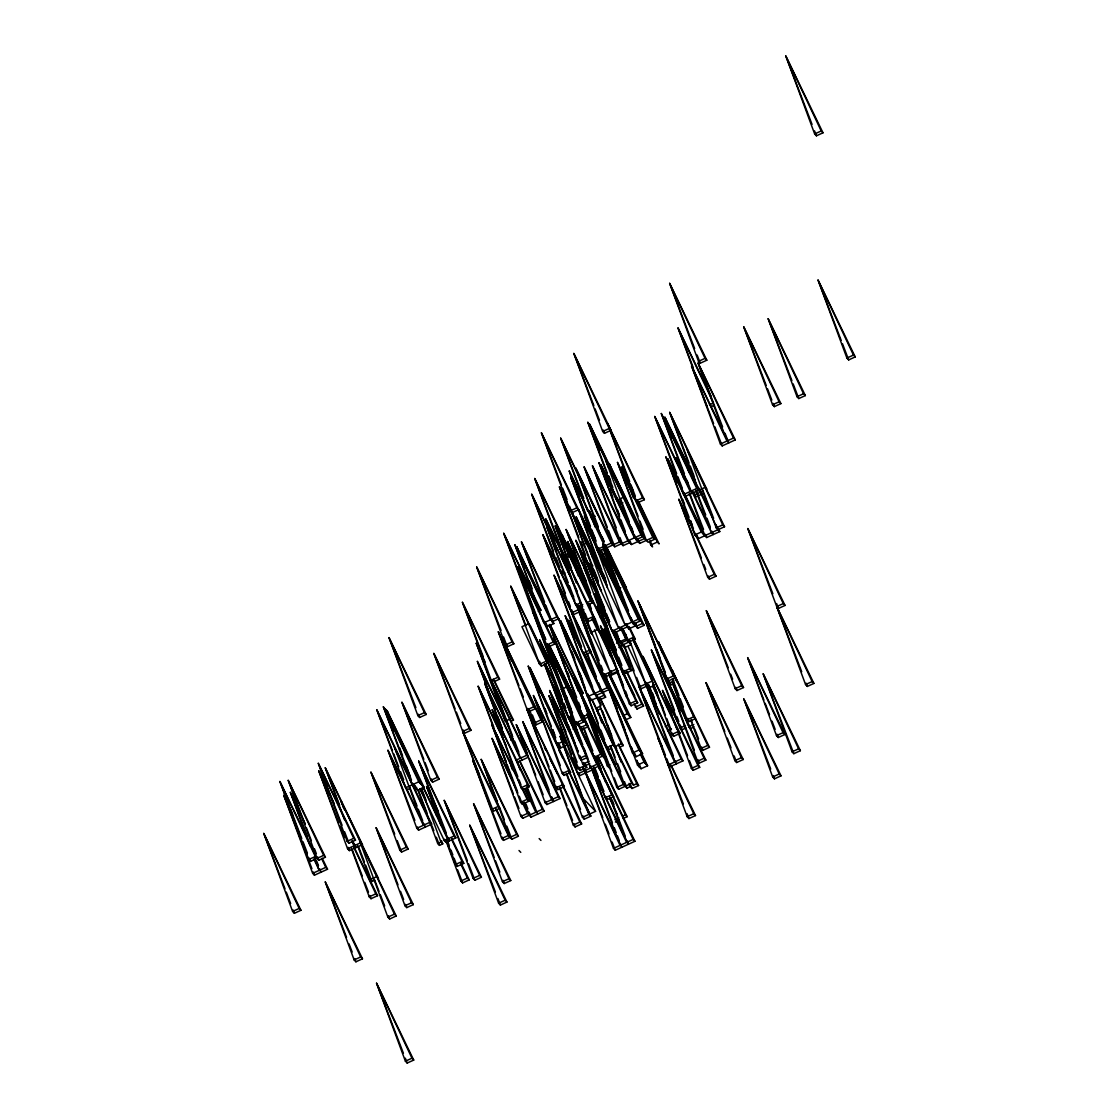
<?xml version="1.0" encoding="UTF-8"?>
<svg xmlns="http://www.w3.org/2000/svg" width="1119" height="1119" viewBox="0 0 1119 1119"><rect width="100%" height="100%" fill="white"/><g stroke="black" fill="none" stroke-linecap="round" stroke-linejoin="round"><path stroke-width="1.5" d="M814.66 133.944L821.206 130.965L822.997 132.811L816.436 135.805L814.66 133.944L785.79 55.95L822.997 132.811M698.494 361.353L705.04 358.36L706.83 360.22L700.27 363.199L698.494 361.353L669.638 283.345L706.83 360.22M602.693 431.444L609.254 428.465L611.03 430.311L604.484 433.305L602.693 431.444L573.837 353.45L611.03 430.311M709.488 404.77L713.432 402.98L678.016 327.965L706.872 405.959M711.278 406.617L713.894 405.428M846.901 358.052L853.461 355.073L855.238 356.919L848.692 359.912L846.901 358.052L818.045 280.058L855.238 356.919M772.558 404.756L779.118 401.777L780.894 403.623L774.348 406.617L772.558 404.756L743.701 326.762L780.894 403.623M797.022 396.713L803.568 393.72L805.358 395.58L798.798 398.56L797.022 396.713L768.152 318.705L805.358 395.58M615.8 586.566L541.414 432.829L570.27 510.837L576.831 507.844L578.607 509.704L631.731 622.22L602.861 544.226L640.068 621.087L633.508 624.066L596.315 547.205L625.171 625.199L571.473 511.663M720.412 444.033L733.518 438.061L735.295 439.921L722.189 445.894L720.412 444.033L691.556 366.039L728.749 442.9L725.07 433.319M570.27 510.837L572.061 512.684L578.607 509.704L601.742 569.991M595.266 438.844L589.629 424.185L625.045 499.2L587.853 422.325L616.709 500.333L623.269 497.34L626.836 501.046L589.629 424.185L596.245 442.061M590.846 515.565L593.462 514.362M616.709 500.333L620.276 504.04L622.905 502.837M591.322 518.013L595.252 516.223M636.054 500.836L642.614 497.857L644.39 499.703L637.844 502.697L636.054 500.836L609.002 427.71M686.954 480.317L691.962 493.353L654.755 416.478L683.625 494.486L696.731 488.513L702.075 494.066L695.514 497.06L692.535 491.954M683.625 494.486L685.401 496.332L705.054 487.38L706.844 489.227L669.652 412.365L698.508 490.36L661.315 413.498L690.171 491.493L654.755 416.478L676.645 473.519M693.738 495.199L702.914 491.017M565.375 558.353L571.921 555.374L570.144 553.513L563.584 556.507L534.728 478.498L588.79 590.175M601.854 558.843L598.092 549.051L611.198 543.093L614.765 546.785L640.977 534.854L642.754 536.7L636.207 539.694L599.015 462.818L627.871 540.827L592.455 465.812L621.311 543.806L584.118 466.945L612.988 544.939L575.781 468.078L604.652 546.072L569.235 471.057L604.106 565.305M601.435 590.832L583.209 553.178L612.079 631.172L613.855 633.032L626.962 627.06L625.759 623.815L628.738 628.906L635.298 625.927L633.508 624.066L598.092 549.051L599.882 550.912L619.534 541.96L623.101 545.652L629.647 542.673L631.438 544.519L644.544 538.561L648.097 542.253L654.657 539.274L617.464 462.413L646.32 540.407L609.128 463.546L613.338 474.918M554.506 541.316L531.735 494.262L560.591 572.257L563.221 571.068M602.414 554.534L606.344 552.744M560.591 572.257L562.381 574.117L564.997 572.914M566.997 502.599L559.402 486.905L588.258 564.913L590.888 563.71M608.61 485.8L600.791 464.679L636.207 539.694L639.76 543.386L652.867 537.428L654.657 539.274M588.258 564.913L590.049 566.76L592.664 565.571M649.566 541.792L650.768 545.037L657.329 542.058L659.105 543.904L638.613 501.55M682.618 491.479L665.917 456.972L694.773 534.98L701.333 531.987L706.676 537.54L719.783 531.581L718.258 528.434M724.553 526.741L687.36 449.866L716.216 527.874L722.762 524.881L724.553 526.741L698.34 538.673L694.773 534.98M538.295 611.38L540.911 610.177L503.718 533.315L590.3 767.312L592.077 769.173L598.637 766.179L596.847 764.333L577.67 723.699M571.166 577.278L546.883 527.077L575.739 605.071L580.985 602.693M575.739 605.071L577.516 606.932L582.761 604.54M586.692 602.749L590.622 600.959L592.413 602.805L588.482 604.596M581.894 650.251L565.193 615.744L594.063 693.738L558.647 618.723L556.856 616.877L543.764 622.835L538.952 609.841M603.071 548.338L618.108 588.958L620.723 587.769M545.834 605.407L552.087 621.702L558.647 618.723L584.915 687.164M581.866 613.478L578.299 609.771L571.753 612.75L573.627 617.646M529.581 709.922L534.392 722.916L536.169 724.776L542.729 721.783L540.939 719.937L505.522 644.922L512.082 641.928L513.859 643.789L507.313 646.768L505.522 644.922L509.285 654.699M545.54 624.696L544.338 621.451L547.317 626.542L553.877 623.563L552.352 620.43M605.911 683.345L571.753 612.75L573.529 614.611L584.006 609.827M619.045 593.853L621.674 592.664L618.108 588.958M596.273 606.904L601.518 604.512L603.295 606.372L585.601 568.858L589.797 580.229M596.749 609.351L599.364 608.163M586.524 619.674L593.07 616.695L594.86 618.541L588.3 621.535L586.524 619.674L557.654 541.68L594.86 618.541M600.33 617.716L602.945 616.527L599.266 608.708M554.982 643.915L517.789 567.053L575.516 723.042L577.292 724.902L583.852 721.909L582.062 720.063L546.645 645.048L553.206 642.068L554.982 643.915L548.436 646.894L546.645 645.048L564.787 692.311M707.712 577.32L714.272 574.327L716.048 576.187L709.502 579.166L707.712 577.32L678.855 499.326L690.241 522.853M580.439 605.029L590.664 632.655L597.224 629.661L600.777 633.368L607.337 630.389L570.144 553.513L578.551 576.271M494.36 681.555L499.606 679.163L497.815 677.317L491.269 680.296L512.18 734.819L477.393 661.399L495.423 710.159M592.93 618.961L599.001 631.522L605.547 628.528L607.337 630.389M417.863 715.614L424.423 712.635L426.199 714.481L419.653 717.475L417.863 715.614L389.006 637.62L426.199 714.481M612.079 631.172L638.278 619.227L640.068 621.087M546.184 661.245L539.638 664.238L521.93 626.724L528.49 623.745L530.266 625.591L547.974 663.105L541.414 666.085L539.638 664.238L510.782 586.23L547.974 663.105L546.184 661.245L510.782 586.23L525.79 625.339M635.816 626.472L642.362 623.479L644.152 625.339L637.592 628.318L634.613 623.213M582.901 653.244L589.447 650.265L591.238 652.111L584.678 655.091L582.901 653.244L554.045 575.25L591.238 652.111M616.611 643.215L625.773 639.033L631.13 644.6L624.57 647.579L621.535 642.474L622.793 645.733L618.863 647.523M620.416 643.257L633.522 637.284L635.298 639.145L622.206 645.117L620.416 643.257L618.611 638.389M462.72 731.434L469.267 728.441L471.043 730.301L464.497 733.281L462.72 731.434L493.353 811.275L499.913 808.296L462.72 731.434L498.123 806.449L499.913 808.296L504.333 819.668M582.705 744.722L561.444 689.318L567.99 686.325L569.767 688.185M535.497 708.649L498.305 631.787L556.031 787.79L557.808 789.636L564.354 786.657L562.577 784.797L527.161 709.782L533.721 706.802L535.497 708.649L528.951 711.642L527.161 709.782L549.051 766.823M628.612 740.177L603.603 674.995L616.709 669.022L593.098 619.017M510.865 721.335L513.495 720.132L511.705 718.286L505.159 721.265L476.288 643.271L480.848 652.685M578.271 606.75L632.459 752.989L636.026 756.696L642.586 753.716L639.019 750.01L603.603 674.995L605.379 676.841L618.485 670.868M611.044 675.386L617.604 672.393M623.227 671.666L629.773 668.686L631.564 670.533L625.003 673.526L623.227 671.666L594.371 593.671L611.072 628.179M580.705 694.577L583.321 693.388L549.933 624.36L581.544 691.542L583.321 693.388M785.048 605.435L747.842 528.56L805.568 684.562L807.359 686.423L813.905 683.429L812.128 681.583L776.712 606.568L783.258 603.575L785.048 605.435L778.488 608.414L776.712 606.568L801.722 671.75M558.647 618.723L587.503 696.717L609.785 686.576M534.392 722.916L540.939 719.937M535.945 601.714L514.894 544.841L550.31 619.856L521.454 541.862L595.84 695.584L608.946 689.612L607.687 686.353M587.503 696.717L591.07 700.424L597.616 697.445L596.105 694.312M510.18 737.617L512.796 736.414M597.294 698.34L603.84 695.361L605.617 697.207L599.071 700.2L596.091 695.095M410.967 780.391L376.809 709.796L405.665 787.79L418.772 781.817L424.115 787.384L417.569 790.364L412.491 783.524M510.656 740.065L513.271 738.862M410.072 788.447L407.456 789.65L405.665 787.79M430.815 780.293L437.375 777.313L439.152 779.16L432.605 782.153L430.815 780.293L401.959 702.298L439.152 779.16M554.758 671.218L539.582 639.844L568.438 717.839L572.368 716.048M665.483 755.409L639.215 686.968L652.321 680.995L632.403 638.795M568.438 717.839L570.228 719.699L572.844 718.496M595.616 708.355L600.861 705.963L597.182 698.158M629.535 640.096L674.631 761.969L639.215 686.968L641.005 688.814L647.551 685.835L649.342 687.681L654.573 685.29M567.081 684.143L565.878 680.898L582.985 716.775L589.545 713.796M597.406 710.201L601.337 708.411M666.784 678.967L673.344 675.988L675.121 677.834L668.575 680.828L666.784 678.967L637.928 600.973L677.023 682.114M583.251 715.489L584.775 718.636L588.706 716.845M575.516 723.042L582.062 720.063M694.326 750.066L668.686 683.247L673.932 680.856M573.026 729.126L575.656 727.937L571.222 718.552M629.382 703.893L635.928 700.914L637.704 702.76L631.158 705.753L629.382 703.893L600.511 625.899L637.704 702.76M655.468 645.985L639.83 605.253L697.557 761.256L699.333 763.102L705.879 760.123L704.103 758.262L668.686 683.247L670.477 685.108L674.407 683.317M580.034 727.756L586.594 724.762L588.37 726.623L581.824 729.602L580.034 727.756L578.229 722.874M574.816 730.987L577.432 729.784M509.649 763.074L512.264 761.885M516.195 760.095L526.685 755.311L528.462 757.171L516.67 762.543M635.228 707.152L641.788 704.159L643.565 706.019L637.019 708.998L634.025 703.893M557.108 744.163L563.668 741.184L567.235 744.89L560.675 747.87L557.108 744.163L528.252 666.169L565.445 743.03L530.028 668.029L536.043 684.268M347.17 841.32L353.73 838.341L355.506 840.187L348.96 843.18L347.17 841.32L318.314 763.326L355.506 840.187M623.325 715.573L627.255 713.782L630.822 717.489L625.577 719.881M308.76 859.49L315.306 856.511L318.873 860.217L325.433 857.224L288.226 780.363L317.097 858.357L279.904 781.496L308.76 859.49L310.536 861.35L323.643 855.378L325.433 857.224M347.575 848.761L360.668 842.789L362.458 844.635L349.352 850.608L347.575 848.761L318.705 770.753L327.811 789.58M312.663 873.352L325.769 867.379L327.545 869.225L314.439 875.198L312.663 873.352L283.806 795.343L288.352 804.757M416.827 828.284L429.934 822.311L431.71 824.171L418.604 830.144L416.827 828.284L387.957 750.289L425.164 827.151L423.905 823.892M579.6 758.332L586.146 755.353L550.73 680.338L579.6 758.332L581.376 760.179L586.622 757.801M735.197 688.675L741.743 685.695L743.534 687.542L736.973 690.535L735.197 688.675L706.327 610.68L743.534 687.542M581.432 677.554L578.467 671.4L606.582 747.856L613.128 744.876L616.695 748.583M521.048 787.79L527.595 784.797L529.371 786.657L522.825 789.636L521.048 787.79L492.178 709.782L529.371 786.657M606.582 747.856L608.358 749.716L610.988 748.527M619.968 747.086L623.241 745.59L621.465 743.743L614.918 746.723L599.882 706.103M583.321 728.021L594.147 757.269L600.693 754.29L604.26 757.997M579.712 756.052L582.719 764.179L589.279 761.2M665.301 726.469L669.232 724.678M562.298 773.523L568.844 770.543L570.62 772.39L564.074 775.383L562.298 773.523L533.427 695.528L570.62 772.39M594.147 757.269L595.923 759.13L602.484 756.136L586.846 713.894M578.467 768.557L585.027 765.578L586.804 767.424L580.243 770.418L578.467 768.557L549.611 690.563L570.858 734.484M399.805 850.188L406.365 847.195L408.141 849.055L401.595 852.035L399.805 850.188L370.948 772.18L408.141 849.055M582.719 764.179L584.51 766.039L589.741 763.648M687.178 719.727L693.738 716.733L695.514 718.594L688.968 721.573L687.178 719.727L672.155 679.093M471.043 730.301L433.85 653.426L491.577 809.429L498.123 806.449M667.553 730.777L671.484 728.973M590.3 767.312L596.847 764.333M577.866 773.83L590.972 767.858L592.762 769.718L579.656 775.691L577.866 773.83L549.009 695.836L560.395 719.363M674.142 697.011L651.37 649.957L680.226 727.951L685.471 725.56M520.559 802.351L527.119 799.358L528.895 801.218L522.349 804.197L520.559 802.351L491.703 724.343L517.51 777.677M671.806 734.47L678.352 731.49L680.142 733.337L673.582 736.33L671.806 734.47L642.949 656.475L680.142 733.337M680.226 727.951L682.017 729.798L685.947 728.007M693.808 724.427L688.563 726.818L690.339 728.665L694.27 726.874M556.031 787.79L562.577 784.797M632.459 752.989L639.019 750.01M578.425 691.136L573.613 678.142L615.646 764.781L613.869 762.934L578.453 687.919L607.323 765.914L609.939 764.725M437.697 843.516L440.97 842.02L442.76 843.866L439.487 845.363L437.697 843.516L417.863 789.888M444.257 840.523L454.076 836.047L455.867 837.893L446.033 842.383L444.257 840.523L419.905 788.951M292.618 911.425L299.179 908.446L300.955 910.293L294.395 913.286L292.618 911.425L263.762 833.431L300.955 910.293M357.534 845.502L370.165 879.632L376.711 876.639L378.502 878.499L341.309 801.624L343.701 808.128M370.165 879.632L371.942 881.478L374.571 880.289M545.135 802.673L558.241 796.7L560.018 798.546L546.911 804.519L545.135 802.673L516.279 724.678L549.667 793.693M805.568 684.562L812.128 681.583M514.083 783.887L492.066 738.4L520.936 816.394L527.483 813.415L531.049 817.122L544.156 811.149L519.859 760.948M637.494 765.046L644.054 762.053L647.607 765.76L641.061 768.753L637.494 765.046L608.638 687.038L617.394 709.852M520.936 816.394L522.713 818.255L542.365 809.289L544.156 811.149M369.242 896.837L375.788 893.857L377.565 895.704L371.018 898.697L369.242 896.837L351.198 848.09M475.897 766.781L472.861 760.514L501.732 838.509L508.278 835.515L511.845 839.222L518.391 836.243L481.198 759.381L510.054 837.376L496.402 809.135M701.165 748.415L707.726 745.436L709.502 747.282L702.956 750.276L701.165 748.415L690.955 720.79M610.149 745.674L625.171 786.293L587.979 709.432L616.849 787.426L623.395 784.447L626.962 788.154L630.235 786.657L632.011 788.503L638.571 785.524L618.485 744.009M682.968 760.836L681.191 758.99L668.085 764.962L669.861 766.809L682.968 760.836L645.775 683.975L673.288 755.675M501.732 838.509L503.508 840.355L516.614 834.382L518.391 836.243M616.849 787.426L618.625 789.287L631.731 783.314L633.508 785.16L636.781 783.664L638.571 785.524M455.475 864.511L462.021 861.532L463.798 863.378L457.251 866.372L455.475 864.511L446.453 840.145M605.295 797.763L611.855 794.784L613.632 796.63L607.085 799.609L605.295 797.763L593.881 766.893M697.557 761.256L704.103 758.262M582.467 817.318L595.574 811.345L560.157 736.33L582.579 797.819L590.804 816.185L584.258 819.164L582.467 817.318L566.242 773.439M691.388 768.445L697.934 765.452L699.711 767.312L693.165 770.292L691.388 768.445L678.156 732.693M573.306 825.067L579.852 822.073L581.642 823.934L575.082 826.913L573.306 825.067L559.472 787.692M776.502 735.645L783.062 732.665L784.839 734.512L778.292 737.505L776.502 735.645L747.646 657.65L784.839 734.512M404.98 905.761L411.54 902.767L413.317 904.628L406.77 907.607L404.98 905.761L376.124 827.752L413.317 904.628M460.846 881.045L467.392 878.065L469.183 879.912L462.623 882.905L460.846 881.045L445.81 840.425M387.873 917.132L394.42 914.153L396.21 915.999L389.65 918.993L387.873 917.132L359.605 840.761M473.085 878.373L479.645 875.394L481.422 877.24L474.876 880.233L473.085 878.373L444.229 800.379L481.422 877.24M734.889 760.654L741.435 757.675L743.226 759.521L736.666 762.515L734.889 760.654L706.019 682.66L743.226 759.521M614.904 819.612L618.835 817.821M622.765 816.031L625.381 814.828L627.172 816.688L623.241 818.479M615.366 822.059L619.311 820.269M502.445 881.688L509.005 878.695L510.782 880.555L504.235 883.534L502.445 881.688L473.589 803.694L510.782 880.555M792.056 751.814L798.616 748.835L800.393 750.681L793.847 753.674L792.056 751.814L763.2 673.82L800.393 750.681M354.15 959.934L360.696 956.955L362.486 958.801L355.926 961.794L354.15 959.934L325.279 881.94L362.486 958.801M613.492 848.384L633.144 839.418L634.935 841.278L615.268 850.23L613.492 848.384L584.636 770.376L621.828 847.251L620.569 843.992M772.683 776.978L779.244 773.984L781.02 775.845L774.474 778.824L772.683 776.978L743.827 698.983L781.02 775.845M687.178 816.702L693.738 813.723L695.514 815.569L688.968 818.562L687.178 816.702L623.591 644.712M498.612 903.201L505.173 900.222L506.949 902.068L500.403 905.061L498.612 903.201L469.756 825.207L506.949 902.068M405.4 1061.204L411.96 1058.21L413.736 1060.071L407.19 1063.05L405.4 1061.204L376.543 983.195L413.736 1060.071M716.216 527.874L719.783 531.581M650.768 545.037L652.559 546.897L650.055 540.379M624.654 585.978L626.444 587.825L606.708 547.037M594.735 575.879L592.958 574.033L589.951 565.906M597.644 610.275L599.42 612.135L597.14 607.421M590.664 632.655L592.455 634.501L587.447 621.465M613.716 684.786L615.492 686.632L609.421 674.086M540.911 610.177L539.134 608.33L503.718 533.315L525.608 590.356M552.087 621.702L553.877 623.563M567.039 638.445L560.423 620.569L595.84 695.584L597.616 697.445M572.508 712.761L561.444 689.318L563.221 691.164L558.213 678.128M609.03 753.157L610.806 755.003M607.323 765.914L609.1 767.774L605.351 757.997M582.579 797.819L595.574 811.345M569.109 772.138L589.028 814.324L590.804 816.185L568.788 770.683M539.148 838.565L540.939 840.425M491.577 809.429L493.353 811.275M519.006 850.51L520.783 852.37M735.295 439.921L698.102 363.046L726.958 441.054L691.556 366.039L713.614 423.528M711.418 396.993L678.016 327.965L693.025 367.074M776.712 606.568L813.905 683.429M695.235 479.953L664.882 417.205L672.687 438.326M689.192 472.582L682.59 454.706L695.486 481.38M700.046 490.793L712.188 515.887M682.1 470.246L676.03 457.699L683.849 478.82M692.731 492.206L710.187 528.28M711.712 531.427L713.223 534.56L711.978 531.301M679.079 482.359L667.693 458.832L673.708 475.071M684.394 493.339L704.886 535.693L689.262 493.437M684.129 494.626L703.11 533.847L667.693 458.832L671.456 468.609M696.312 535.4L716.048 576.187M644.39 499.703L607.197 422.842L642.614 497.857M627.227 478.023L621.912 467.043L633.34 497.913M619.646 516.6L599.015 462.818L634.417 537.833L605.561 459.839L642.754 536.7M631.913 528.993L600.791 464.679L605.169 476.079M636.473 538.407L637.984 541.54L636.781 538.295M629.647 542.673L592.455 465.812L616.219 527.734M577.376 472.666L560.675 438.158L587.727 511.285M578.887 475.813L588.762 496.207M590.272 499.34L597.868 515.02M709.502 747.282L658.322 641.719L662.532 653.104M603.673 540.771L589.251 510.963L595.252 527.203M644.152 625.339L606.946 548.464L616.569 574.467M603.393 541.652L569.235 471.057L590.496 526.462M604.917 544.785L606.428 547.918L605.183 544.659M574.648 485.408L570.942 477.729L593.783 539.47M668.686 683.247L705.879 760.123M589.783 526.783L584.482 515.803L597.7 551.541M601.169 550.31L613.324 575.404M598.092 549.051L628.458 611.813M633.774 622.793L635.298 625.927M699.711 767.312L662.518 690.451L676.953 729.448M600.427 567.123L576.145 516.936L586.37 544.561M629.228 626.598L635.298 639.145M633.872 639.201L651.328 675.289M566.368 500.739L564.102 496.025L566.508 502.529M571.683 511.719L606.974 584.845M633.368 639.061L636.403 645.341M570.788 510.432L581.418 532.406M632.85 638.921L649.552 673.428M605.099 610.219L583.209 553.178L618.625 628.193L589.769 550.184L606.47 584.705M653.608 685.429L657.399 693.276M652.587 685.15L657.133 694.563M629.605 641.453L631.13 644.6M622.514 628.626L626.304 636.459M591.559 565.263L597.182 579.922M621.926 628.011L628.752 642.124L625.619 633.983M594.916 573.432L590.37 564.018L598.175 585.139M621.493 628.332L627.563 640.893L621.66 628.388M646.041 682.688L647.551 685.835L646.348 682.576M587.251 563.906L575.865 540.379L592.105 584.258M603.812 606.512L585.601 568.858L588.72 577.012M603.295 606.372L566.102 529.497L593.168 602.623M612.68 645.006L583.81 567.011L603.547 607.799M614.932 631.326L621.003 643.873L615.1 631.368M620.835 646.027L630.696 666.42L628.92 664.574L620.066 645.817M612.583 631.326L631.564 670.533M639.215 686.968L674.142 759.116M581.195 569.753L567.543 541.512L579.558 574.019M570.942 556.017L589.154 593.671M610.163 636.991L606.372 629.144L623.213 674.645M626.864 671.498L643.565 706.019M683.331 803.89L658.322 738.708L662.112 746.555M671.232 765.382L695.514 815.569M592.413 602.805L555.22 525.944L576.257 582.817M605.169 630.193L613.52 647.453M603.533 631.438L634.655 695.766L632.864 693.906L603.351 631.396M561.067 550.366L545.876 518.992L557.304 549.863M567.892 564.48L569.417 567.627M592.678 617.534L614.695 663.035M567.123 565.627L561.808 554.646L569.025 574.145M551.219 533.623L554.255 539.89L551.219 533.623L552.464 536.882M579.292 606.4L585.363 618.961M610.414 670.729L611.939 673.862L610.68 670.603M574.774 600.637L542.883 534.756L600.609 690.745L565.193 615.744L592.706 687.444M577.04 605.337L580.076 611.617M609.561 673.568L630.822 717.489M581.558 646.95L554.045 575.25L607.155 687.765L578.299 609.771L582.859 619.171M609.309 674.855L629.046 715.642L609.114 673.442M612.597 696.34L605.379 676.841L642.586 753.716M632.431 734.386L647.607 765.76M603.603 674.995L640.795 751.856L605.379 676.841M640.516 752.933L645.831 763.913L640.669 752.975M577.53 639.173L568.424 620.346L575.04 638.222M584.37 653.286L595.756 676.813M602.582 690.941L605.617 697.207M583.419 653.384L602.386 692.605L598.637 682.828M600.469 698.536L623.241 745.59M591.545 684.898L560.423 620.569L562.927 627.088M598.092 698.41L601.127 704.676M591.853 699.067L633.508 785.16M546.282 607.869L516.684 546.701L524.489 567.823M591.322 715.642L554.129 638.781L582.985 716.775M579.46 707.656L549.093 644.894L578.943 707.502M539.274 625.157L532.574 611.31L534.364 613.17L533.106 609.911M548.939 645.131L588.37 726.623M583.503 716.915L602.484 756.136M546.645 645.048L583.852 721.909M598.315 757.073L627.172 816.688M580.999 729.182L591.615 751.143M593.895 755.843L613.632 796.63M561.444 689.318L567.389 701.613M577.81 723.14L634.935 841.278M545.554 663.903L558.465 690.577M571.361 717.237L575.921 726.651M609.981 797.707L612.261 802.407M567.529 714.412L553.863 686.185L558.073 697.557M569.809 719.125L580.425 741.086M550.73 680.338L584.887 750.919M557.835 697.557L556.325 694.423L557.78 697.543M591.937 768.963L602.568 790.923M606.358 798.77L628.374 844.258L627.13 840.998M585.279 764.291L586.804 767.424M584.691 769.564L586.202 772.697L584.985 769.508M567.235 744.89L530.028 668.029L533.791 677.806M513.859 643.789L476.666 566.927L511.537 661.175M558.927 750.289L562.717 758.136M505.522 644.922L542.729 721.783M527.161 709.782L564.354 786.657M545.96 750.206L544.435 747.058L545.918 750.192M549.751 758.039L557.346 773.733M563.417 786.279L581.642 823.934M560.018 798.546L522.825 721.685L551.681 799.679L516.279 724.678L527.525 754.01M499.606 679.163L462.413 602.302L520.125 758.304L484.709 683.289L504.557 736.903M551.191 796.826L553.471 801.54L551.597 796.644M494.514 680.925L513.495 720.132M528.462 757.171L491.269 680.296L526.685 755.311M501.676 711.6L477.393 661.399L488.639 690.731M505.48 719.447L508.516 725.713M519.636 755.451L484.709 683.289L501.941 728.175M501.69 734.903L478.163 686.269L506.417 762.64L491.703 724.343L527.119 799.358M525.454 789.035L535.316 809.429M522.825 788.657L528.895 801.218M523.188 802.715L529.259 815.261L524.447 802.267M455.867 837.893L418.66 761.032L447.53 839.026L386.922 710.509L391.734 723.517M432.675 799.064L426.605 786.517L441.04 825.514M451.656 838.285L463.798 863.378M435.781 810.897L431.976 803.05L436.788 816.045M460.832 862.665L469.183 879.912M424.115 787.384L386.922 710.509L390.671 720.286M413.918 768.893L412.114 764.011L417.429 775.005M421.22 782.838L449.306 840.887L448.062 837.627M422.339 785.524L385.146 708.663L390.559 723.294M420.226 789.035L425.542 800.029M444.509 839.236L446.033 842.383M414.855 820.367L387.957 750.289L423.374 825.304L394.517 747.296L410.463 780.251M411.974 783.384L431.71 824.171M362.458 844.635L325.265 767.774L344.498 819.765M359.772 840.705L396.21 915.999M352.863 841.348L355.898 847.629L354.653 844.369M354.038 847.069L377.565 895.704M299.458 811.191L290.353 792.364L310.201 845.992M322.23 858.245L327.545 869.225M314.159 858.091L317.964 865.938M319.474 869.071L320.999 872.219L319.74 868.959M821.206 130.965L785.79 55.95L812.058 124.391M853.461 355.073L818.045 280.058L841.18 340.358M803.568 393.72L768.152 318.705L791.916 380.642M779.118 401.777L743.701 326.762L766.221 385.426M705.04 358.36L669.638 283.345L694.647 348.527M733.518 438.061L698.102 363.046L722.622 426.94M783.258 603.575L747.842 528.56L772.865 593.755M722.762 524.881L669.652 412.365L689.038 462.874M696.731 488.513L661.315 413.498L684.45 473.785M687.835 482.695L676.03 457.699L680.408 469.099M692.269 492.08L711.446 532.714L695.808 490.458M701.333 531.987L665.917 456.972L689.052 517.272M798.616 748.835L763.2 673.82L793.847 753.674M714.272 574.327L678.855 499.326L701.361 557.989M783.062 732.665L747.646 657.65L763.899 700.018M741.743 685.695L706.327 610.68L728.217 667.707M779.244 773.984L743.827 698.983L770.711 769.047M609.254 428.465L573.837 353.45L593.853 405.596M632.976 490.486L621.912 467.043L628.165 483.338M638.138 501.424L657.329 542.058M652.867 537.428L617.464 462.413L638.096 516.181M644.544 538.561L609.128 463.546L612.247 471.686M640.977 534.854L587.853 422.325L607.239 472.847M741.435 757.675L706.019 682.66L724.79 731.546M619.534 541.96L584.118 466.945L607.267 527.231M675.918 680.17L672.309 670.421L707.726 745.436M693.738 716.733L658.322 641.719L661.441 649.873M611.198 543.093L575.781 468.078L598.301 526.741M673.344 675.988L637.928 600.973L665.441 672.673M585.013 489.73L560.675 438.158L583.81 498.459M603.994 542.211L589.251 510.963L593 520.741M642.362 623.479L606.946 548.464L608.834 553.359M638.278 619.227L602.861 544.226L628.514 611.03M579.055 494.92L570.942 477.729L587.195 520.097M680.142 710.901L651.37 649.957L674.505 710.243M594.804 537.679L584.482 515.803L593.056 538.155M600.707 550.184L619.884 590.818L618.639 587.559M576.831 507.844L541.414 432.829L561.43 484.975M697.934 765.452L662.518 690.451L671.904 714.887M678.352 731.49L642.949 656.475L665.455 715.139M629.102 627.913L633.522 637.284M604.917 577.88L576.145 516.936L581.768 531.595M633.452 639.089L649.677 673.47M567.053 502.277L564.102 496.025L565.976 500.92M653.132 685.304L657.566 694.675M580.803 532.224L559.402 486.905L578.789 537.428M652.825 686.576L663.161 708.453M622.696 628.668L626.388 636.487M621.8 629.34L626.976 640.278L622.765 628.892M597 578.089L590.37 564.018L596.623 580.313M621.353 629.661L625.773 639.033M628.067 646.474L681.191 758.99M592.846 576.327L575.865 540.379L589 574.606M609.631 621.702L566.102 529.497L590.496 593.056M614.065 631.074L619.227 642.026L615.618 632.277M629.773 668.686L594.371 593.671L616.247 650.712M585.978 580.579L567.543 541.512L574.411 559.444M565.235 543.386L562.228 535.26L589.531 593.084M658.322 738.708L662.014 746.527M670.868 765.27L693.738 813.723M615.968 649.468L606.372 629.144L618.261 660.112M626.29 671.344L641.788 704.159M605.547 628.528L534.728 478.498L560.367 545.317M570.62 555.933L579.474 574.676M604.666 630.053L617.198 656.615M590.622 600.959L555.22 525.944L571.473 568.312M635.928 700.914L600.511 625.899L623.031 684.562M593.07 616.695L557.654 541.68L582.677 606.862M565.067 559.626L545.876 518.992L554.632 541.806M569.179 570.27L561.808 554.646L566.186 566.06M592.049 618.723L597.224 629.661M553.863 541.148L531.735 494.262L553.625 551.289M577.124 591.154L546.883 527.077L568.144 582.481M579.166 606.372L610.149 672.001L594.525 629.759M587.153 628.514L542.883 534.756L559.15 577.124M608.82 674.715L627.255 713.782M640.362 754.248L644.054 762.053M580.971 646.908L568.424 620.346L572.802 631.745M584.664 654.727L596.469 679.723M602.372 692.227L603.84 695.361M600.064 698.424L621.465 743.743M618.345 744.597L636.781 783.664M556.856 616.877L521.454 541.862L544.589 602.148M598.721 714.789L596.315 708.299L631.731 783.314M578.453 671.428L581.404 677.68M591.741 699.557L613.128 744.876M598.707 731.266L573.613 678.142L577.376 687.919M623.395 784.447L587.979 709.432L611.743 771.355M586.594 707.544L554.129 638.781L576.649 697.445M553.206 642.068L517.789 567.053L544.687 637.117M583.726 718.342L600.693 754.29M554.786 659.497L551.177 649.747L586.594 724.762M545.862 639.453L532.574 611.31L556.968 674.869M548.814 645.705L567.99 686.325M598.092 757.004L625.381 814.828M560.241 683.597L539.582 639.844L561.472 696.871M563.934 691.416L566.885 697.669M598.469 765.969L633.144 839.418M580.859 729.14L611.855 794.784M609.981 799.064L617.352 814.688M545.401 663.861L562.367 699.809M567.137 714.314L553.863 686.185L558.241 697.585M569.361 718.999L579.684 740.876M591.923 768.963L626.598 842.411L609.757 796.91M588.762 763.172L590.972 767.858M574.69 743.701L549.611 690.563L577.124 762.263M583.545 762.445L585.027 765.578M565.976 731.784L549.009 695.836L571.529 754.5M582.943 767.718L584.426 770.851L583.223 767.592M563.668 741.184L528.252 666.169L551.387 726.469M512.082 641.928L476.666 566.927L501.06 630.473M568.844 770.543L533.427 695.528L560.325 765.592M533.721 706.802L498.305 631.787L518.936 685.569M550.338 759.563L551.821 762.696M562.885 786.139L579.852 822.073M558.241 796.7L522.825 721.685L549.093 790.126M497.815 677.317L462.413 602.302L483.044 656.084M485.142 662.028L476.288 643.271L498.808 701.935M493.269 679.219L511.705 718.286M519.496 760.85L542.365 809.289M527.595 784.797L492.178 709.782L517.817 776.6M506.194 745.66L478.163 686.269L493.801 727.014M524.755 788.839L535.819 812.282L526.797 787.902M517.887 793.091L492.066 738.4L513.327 793.805M522.321 802.477L527.483 813.415M469.267 728.441L433.85 653.426L455.111 708.831M516.614 834.382L481.198 759.381L497.451 801.75M479.505 774.572L472.861 760.514L501.004 833.837M495.731 808.953L508.278 835.515M509.005 878.695L473.589 803.694L494.22 857.462M424.423 712.635L389.006 637.62L415.904 707.698M505.173 900.222L469.756 825.207L495.395 892.025M437.375 777.313L401.959 702.298L423.849 759.325M479.645 875.394L444.229 800.379L467.364 860.679M454.076 836.047L418.66 761.032L446.187 832.732M438.41 811.513L426.605 786.517L437.865 815.849M451.698 839.656L462.021 861.532M437.879 815.555L431.976 803.05L435.109 811.191M460.762 863.994L467.392 878.065M418.772 781.817L383.355 706.802L412.226 784.811M429.934 822.311L376.809 709.796L392.447 750.541M406.365 847.195L370.948 772.18L394.713 834.117M411.54 902.767L376.124 827.752L398.014 884.793M394.42 914.153L325.265 767.774L339.644 805.26M353.73 838.341L318.314 763.326L342.078 825.249M334.203 803.582L318.705 770.753L338.721 822.913M351.912 841.082L354.122 845.768L352.317 840.901M353.66 846.971L375.788 893.857M323.643 855.378L288.226 780.363L305.123 824.353M305.109 823.612L290.353 792.364L307.235 836.369M322.076 859.56L325.769 867.379M411.96 1058.21L376.543 983.195L403.427 1053.273M315.306 856.511L279.904 781.496L301.78 838.523M360.696 956.955L325.279 881.94L346.554 937.344M292.646 814.1L283.806 795.343L311.935 868.68M314.047 859.42L319.209 870.358L314.998 858.986M299.179 908.446L263.762 833.431L285.023 888.836M814.562 130.909L816.436 135.805M842.439 343.617L848.692 359.912M793.175 383.901L798.798 398.56M767.466 388.685L771.844 400.098M773.089 403.358L774.348 406.617M697.151 355.045L700.27 363.199M714.845 426.731L722.189 445.894M776.614 603.533L778.488 608.414M806.1 683.163L807.359 686.423M687.36 449.866L689.234 454.762M702.368 488.975L713.614 518.321M716.118 524.839L717.992 529.721L664.882 417.205L669.26 428.605M690.283 466.133L694.032 475.925M698.41 487.324L700.284 492.22M682.59 454.706L685.709 462.86M696.969 492.192L705.725 515.006M706.97 518.265L710.103 526.406M693.64 492.164L695.514 497.06M689.794 493.549L703.543 529.399M705.418 534.281L706.676 537.54M765.158 703.278L769.536 714.677M772.04 721.196L775.159 729.35M777.034 734.246L778.292 737.505M677.904 476.778L682.282 488.192M684.157 493.073L685.401 496.332M697.095 535.414L698.34 538.673M690.311 520.531L693.43 528.672M703.865 564.508L705.739 569.389M708.243 575.907L709.502 579.166M773.215 775.565L774.474 778.824M730.721 674.239L732.595 679.121M735.729 687.276L736.973 690.535M609.072 427.724L629.703 481.506M630.962 484.765L635.34 496.179M636.585 499.438L637.844 502.697M727.294 738.064L731.043 747.842M734.162 755.982L736.666 762.515M639.97 521.076L643.103 529.217M595.098 408.855L599.476 420.268M603.225 430.046L604.484 433.305M637.886 538.505L639.76 543.386M605.561 459.839L608.694 467.98M620.569 498.948L629.326 521.762M631.2 526.643L633.074 531.539M634.333 534.798L636.207 539.694M619.031 500.78L620.276 504.04M608.484 476.107L612.862 487.506M630.179 541.26L631.438 544.519M620.891 519.859L625.269 531.259M672.309 670.421L676.058 680.198M691.066 719.307L692.325 722.566M694.829 729.084L698.578 738.862M701.697 747.016L702.956 750.276M619.968 537.512L623.101 545.652M672.701 679.205L678.953 695.5M680.212 698.76L683.331 706.914M687.709 718.314L688.968 721.573M673.456 684.674L682.212 707.488M689.094 725.406L690.339 728.665M656.713 649.244L659.846 657.399M669.218 681.849L670.477 685.108M667.316 677.568L668.575 680.828M698.088 759.843L699.333 763.102M608.512 530.49L614.765 546.785M677.009 716.761L678.883 721.657M680.128 724.916L682.017 729.798M678.785 732.819L687.542 755.633M689.416 760.514L693.165 770.292M635.718 623.437L637.592 628.318M602.05 536.519L603.924 541.4M631.004 617.548L633.508 624.066M604.26 550.072L617.38 584.3M666.714 718.398L671.092 729.812M672.337 733.071L673.582 736.33M591.755 529.721L596.133 541.134M598.623 547.653L599.882 550.912M626.864 624.024L628.738 628.906M596.315 547.205L598.819 553.723M648.88 684.912L656.391 704.466M648.083 684.422L649.342 687.681M646.306 682.576L647.551 685.835M675.163 760.57L676.422 763.829M603.001 573.25L606.12 581.404M589.769 550.184L592.888 558.339M619.157 626.78L620.402 630.039M624.122 644.81L634.123 670.882M636.627 677.401L641.005 688.814M623.325 644.32L624.57 647.579M666.742 758.668L669.861 766.809M562.675 488.234L567.053 499.647M569.557 506.166L592.692 566.466M593.951 569.725L598.329 581.125M687.094 813.667L688.968 818.562M616.625 632.459L618.513 637.354M580.663 542.309L585.671 555.346M588.79 563.5L590.049 566.76M606.344 613.478L609.477 621.618M612.611 629.773L613.855 633.032M618.751 657.231L621.884 665.371M623.759 670.267L625.003 673.526M583.81 567.011L586.314 573.529M598.819 606.12L608.204 630.557M635.76 705.739L637.019 708.998M625.535 691.08L627.409 695.976M628.654 699.235L631.158 705.753M602.456 631.927L611.212 654.741M618.709 674.295L623.717 687.332M626.85 695.486L628.095 698.746L626.318 696.899L616.695 670.896M602.582 633.284L605.085 639.802M570.144 553.513L575.138 566.55M589.531 604.036L591.405 608.918M595.154 618.695L600.777 633.368M562.228 535.26L567.235 548.296M585.181 613.38L588.3 621.535M581.824 606.792L584.943 614.946M605.603 674.631L606.848 677.89M639.187 763.857L641.061 768.753M577.866 605.141L599.127 660.546M601.001 665.441L602.889 670.323M604.134 673.582L607.841 683.233M634.809 753.507L636.026 756.696M619.898 716.37L623.017 724.525M636.781 760.374L639.285 766.893L636.879 760.388M569.389 585.741L573.767 597.154M576.271 603.673L577.516 606.932M578.299 609.771L598.315 661.916M599.56 665.176L603.938 676.575M556.115 557.808L559.878 567.599M561.123 570.858L562.381 574.117M560.395 580.383L565.403 593.42M568.522 601.56L570.396 606.456M571.655 609.715L573.529 614.611M587.377 653.496L596.133 676.31M583.433 651.831L584.678 655.091M597.826 696.941L599.071 700.2M605.659 719.839L601.98 710.257L621.213 762.277M607.505 724.622L611.785 735.798M630.794 785.314L632.011 788.503M594.595 692.325L595.84 695.584M596.315 708.299L598.819 714.817M600.064 718.076L601.938 722.958M610.694 745.772L615.072 757.185M617.576 763.704L620.709 771.858M624.458 781.635L626.962 788.154M568.578 639.103L565.445 630.948L568.452 639.075M589.811 697.165L591.07 700.424M587.405 693.682L589.293 698.578L587.489 693.696M578.341 671.498L598.357 723.643M600.861 730.161L604.61 739.939M607.113 746.457L608.358 749.716M614.247 777.873L618.625 789.287M578.453 687.919L597.224 736.806M598.469 740.065L602.847 751.478M588.622 717.251L596.133 736.806M597.378 740.065L601.756 751.478M558.017 647.481L549.261 624.668L574.998 694.521M559.262 650.74L563.64 662.154M567.389 671.932L569.263 676.813M578.523 702.34L580.397 707.222M583.517 715.377L584.775 718.636M519.174 553.22L516.684 546.701L549.877 617.017L514.894 544.841L531.161 587.209M546.072 623.283L547.317 626.542M596.847 757.745L601.225 769.145M565.906 680.898L567.165 684.157M584.048 728.161L592.804 750.975M594.679 755.871L595.923 759.13M610.862 798.63L625.255 836.117M551.177 649.747L554.926 659.525M580.565 726.343L581.824 729.602M550.702 649.915L548.828 645.02L551.779 653.132M547.177 643.635L548.436 646.894M595.196 768.655L598.329 776.796M599.574 780.055L603.952 791.469M605.827 796.35L607.085 799.609M528.098 596.875L531.231 605.015M566.032 695.57L571.04 708.607M576.047 721.643L577.292 724.902M593.42 768.879L595.923 775.397M583.95 747.982L588.328 759.395M590.832 765.914L592.077 769.173M612.443 822.801L591.182 767.396L620.038 845.391L584.636 770.376L602.763 817.639M614.317 827.696L616.191 832.578M617.45 835.837L619.325 840.733M563.976 703.389L565.85 708.285M568.97 716.44L570.228 719.699M583.251 762.78L584.51 766.039M544.533 664.099L578.257 752.038M579.502 755.297L581.376 760.179M605.267 824.157L609.016 833.935M612.149 842.089L615.268 850.23M539.54 661.203L541.414 666.085M578.999 767.158L580.243 770.418M572.774 757.759L577.152 769.173M578.397 772.432L579.656 775.691M559.43 744.611L560.675 747.87M552.646 729.728L555.765 737.869M557.64 742.764L558.899 746.023L557.696 742.778M566.746 773.537L580.509 809.387M582.999 815.905L584.258 819.164M562.829 772.11L564.074 775.383M503.564 636.991L507.313 646.768M532.42 714.999L536.169 724.776M560.073 787.804L566.955 805.736M568.2 808.995L572.578 820.395M573.837 823.654L575.082 826.913M520.195 688.828L523.314 696.969M527.692 708.383L528.951 711.642M550.296 770.082L554.674 781.496M556.563 786.377L557.808 789.636M529.399 758.892L535.665 775.187M538.155 781.705L543.163 794.742M545.666 801.26L546.911 804.519M514.628 741.17L518.88 752.234M520.699 756.99L521.916 760.151M500.053 705.194L501.941 710.089M505.69 719.867L506.935 723.126M526.965 786.433L537.596 814.128M519.076 779.859L520.95 784.755M526.042 804.085L527.916 808.967M529.175 812.226L531.049 817.122M496.92 735.155L498.794 740.051M507.019 764.277L517.44 791.427M519.286 796.21L522.349 804.197M514.586 797.064L518.964 808.477M521.468 814.996L522.713 818.255M506.837 826.186L511.845 839.222M456.37 712.09L460.748 723.503M463.252 730.022L464.497 733.281M502.263 837.096L503.508 840.355M495.479 860.721L499.857 872.135M502.977 880.275L504.235 883.534M497.899 898.543L500.403 905.061M418.394 714.216L419.653 717.475M468.609 863.938L474.876 880.233M425.094 762.585L428.227 770.739M431.347 778.894L432.605 782.153M447.25 840.299L449.125 845.181M450.999 850.076L452.873 854.958M454.118 858.217L457.251 866.372M447.614 843.796L455.125 863.35M457.629 869.869L462.623 882.905M412.114 764.011L413.988 768.907M421.499 788.461L425.877 799.875M441.501 840.607L442.76 843.866M418.212 789.958L426.968 812.772M431.976 825.808L433.85 830.69M436.354 837.222L439.487 845.363M416.324 787.105L417.569 790.364M388.265 716.803L385.146 708.663L420.562 783.678L383.355 706.802L411.498 780.139M394.517 747.296L397.021 753.814M409.526 786.419L417.023 805.974M418.282 809.233L422.66 820.633M393.692 753.8L398.7 766.837M400.574 771.718L403.707 779.873M417.359 826.885L418.604 830.144M397.217 840.635L401.595 852.035M400.518 891.311L403.637 899.466M405.512 904.348L406.77 907.607M374.641 879.884L379.019 891.284M380.278 894.543L384.656 905.956M388.405 915.734L389.65 918.993M341.309 801.624L344.428 809.778M358.807 847.265L364.444 861.924M365.689 865.183L371.942 881.478M352.261 849.797L362.262 875.869M364.766 882.387L368.515 892.165M369.774 895.424L371.018 898.697M344.582 831.767L348.96 843.18M339.966 826.172L344.344 837.571M348.107 847.349L349.352 850.608M405.316 1058.154L407.19 1063.05M306.368 827.612L311.376 840.649M314.495 848.803L316.369 853.699M317.628 856.958L318.873 860.217M349.044 943.863L352.177 952.003M354.681 958.521L355.926 961.794M316.621 860.805L318.495 865.7M303.039 841.782L307.417 853.196M309.292 858.091L310.536 861.35M313.194 871.939L314.439 875.198M286.268 892.095L290.646 903.509M293.15 910.027L294.395 913.286M674.911 478.331L676.715 483.198M682.73 499.452L684.534 504.319M690.549 520.573L692.353 525.454M597.448 445.306L599.252 450.174M608.876 476.176L610.68 481.058M609.813 489.045L612.82 497.172M617.632 510.166L619.436 515.048M672.323 682.94L687.961 725.196M652.545 693.165L654.335 698.046M648.349 684.814L659.175 714.062M578.607 509.704L607.477 587.699M572.061 512.684L600.917 590.678M580.929 541.526L582.733 546.408M605.533 622.052L607.337 626.934M605.435 622.486L608.442 630.612M602.26 631.899L611.883 657.888M601.379 631.536L610.401 655.916M588.776 603.896L599.001 631.522M605.071 674.519L609.883 687.528M615.604 704.466L617.408 709.348M623.423 725.602L625.227 730.469M629.032 783.412L630.235 786.657M571.851 651.454L574.858 659.581M579.67 672.575L582.677 680.702M596.581 757.689L605.603 782.069M612.219 799.945L614.023 804.813M529.301 580.817L532.308 588.944M593.042 768.809L600.861 789.93M561.682 707.306L565.892 718.678M568.298 725.182L574.9 743.058M576.103 746.303L577.908 751.185M556.157 694.479L568.788 728.595M544.449 664.294L569.095 730.917M560.157 736.33L589.028 814.324M537.246 687.528L539.05 692.395M545.065 708.649L546.869 713.516M552.884 729.77L554.688 734.651M517.775 763.536L520.181 770.026M497.829 716.65L502.039 728.021M510.628 764.892L512.432 769.76M421.136 788.391L440.97 842.02M391.762 726.539L393.566 731.406M399.581 747.66L402.574 755.787M406.183 765.536L410.393 776.908M696.564 536.826L695.305 533.567L696.564 536.826M618.499 502.179L616.625 497.298L618.499 502.179M634.249 754.849L631.116 746.695L634.249 754.849M599.616 769.299L598.357 766.039L599.532 769.285M415.792 788.517L414.534 785.258L415.792 788.517M414.002 786.657L412.757 783.398L414.002 786.657"/></g></svg>
